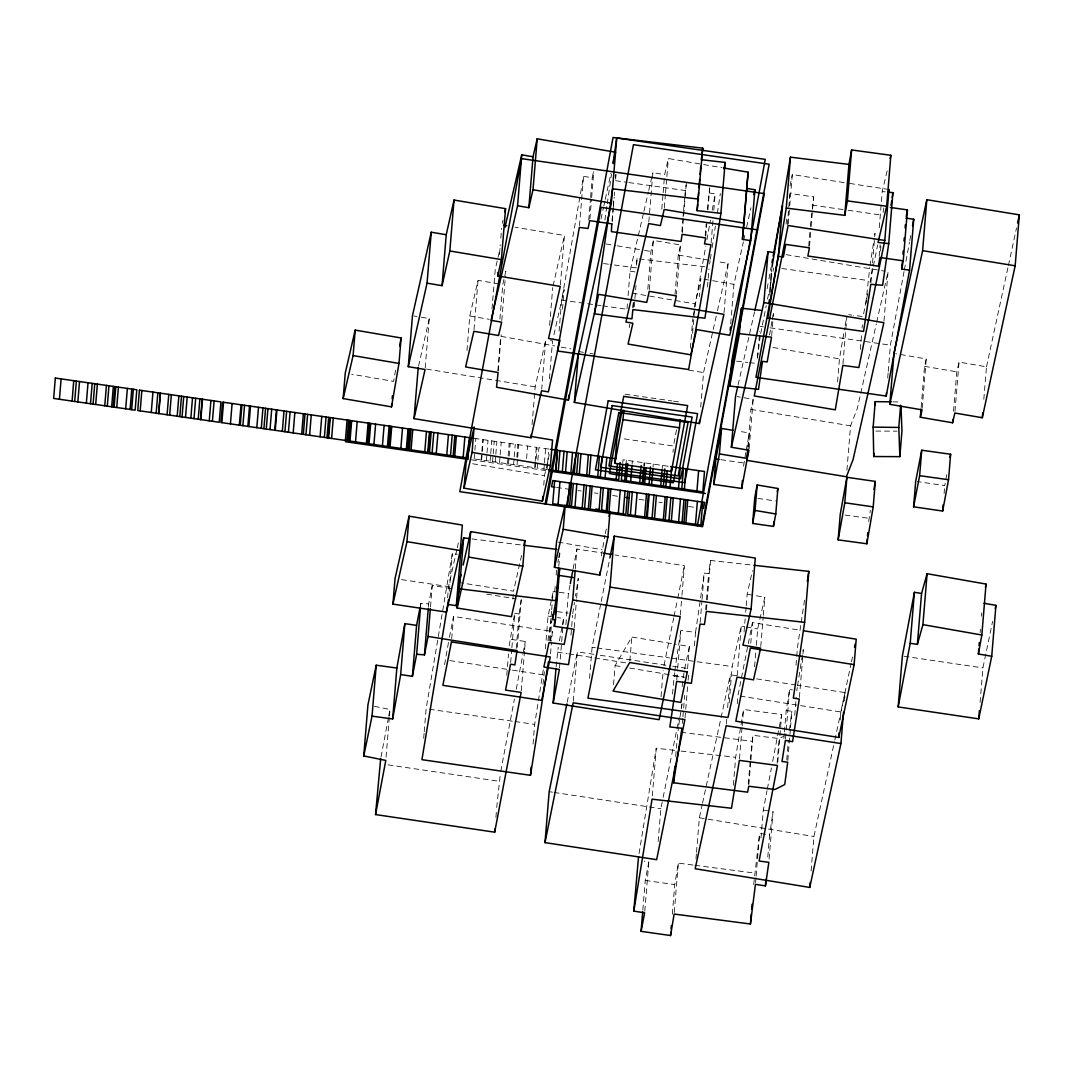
<?xml version="1.0" encoding="UTF-8"?>
<svg xmlns="http://www.w3.org/2000/svg" width="1073" height="1073" viewBox="0 0 1073 1073"><rect width="100%" height="100%" fill="white"/><g stroke="black" fill="none" stroke-linecap="round" stroke-linejoin="round"><path stroke-width="0.75" stroke-dasharray="5 3.75" d="M615.661 179.137L615.915 174.456M386.065 757.136L389.311 717.703M389.445 716.067L389.995 709.494L372.653 705.967M425.203 367.838L429.254 318.547L418.577 316.763M420.562 606.607L420.831 603.321L428.637 603.925L432.258 585.496L452.028 588.648M428.368 607.211L428.637 603.925M430.501 606.862L432.258 585.496M423.687 738.318L424.09 733.395M424.224 731.746L426.115 708.743L452.337 553.547L457.246 554.258M466.97 350.509L469.8 315.998L478.048 280.348L499.455 284.01M447.615 597.768L448.527 586.636L456.897 549.376M449.225 591.344L452.337 553.547M444.571 664.63L449.091 638.971M473.998 329.639L478.048 280.348M451.706 638.743L453.544 616.465L552.367 631.501L551.576 641.05M474.159 458.949L475.835 438.575M492.011 308.863L492.547 302.291M492.681 300.641L495.243 269.43L500.098 248.44M481.133 459.955L482.81 439.581M481.603 460.022L483.279 439.648M499.468 254.583L500.273 244.724M500.823 238.152L501.627 228.294M486.351 460.706L486.86 454.429M486.994 452.873L488.027 440.332M499.911 319.083L502.754 284.573L505.839 271.241L505.571 274.527M490.106 461.242L490.616 454.979M490.75 453.41L491.783 440.869M501.788 320.532L505.437 276.163M497.859 370.802L500.702 336.292L554.607 345.949M498.221 370.856L501.198 334.709M492.574 461.605L493.084 455.328M493.218 453.758L494.251 441.231M495.19 461.98L495.699 455.703M495.833 454.134L496.866 441.607M499.549 462.597L500.058 456.333M500.192 454.764L501.225 442.224M507.529 463.751L508.039 457.487M508.173 455.918L509.192 443.377M508.522 463.898L509.031 457.621M509.165 456.052L510.198 443.525M513.605 464.622L514.115 458.359M514.249 456.79L515.268 444.249M516.864 457.165L517.883 444.624M517.025 465.119L517.535 458.855M517.669 457.286L518.702 444.745M506.764 675.319L508.522 653.967M509.192 645.745L514.41 614.869M512.894 599.136L513.283 594.362M495.914 817.398L496.584 809.176M496.719 807.526L500.434 773.016M526.575 458.56L527.608 446.033M510.668 662.537L511.741 649.393M511.875 647.757L514.584 614.883M532.074 424.613L535.186 386.816L545.755 339.819L541.704 389.11M516.234 648.494L519.077 613.997L521.237 599.646L517.937 599.123M517.32 647.301L521.237 599.646M534.622 467.654L535.011 462.946M535.145 461.377L536.299 447.28M549.617 325.36L552.729 287.564M521.263 690.771L524.496 651.338M524.63 649.702L525.314 641.48L509.729 639.173M549.443 378.742L552.541 340.946L548.464 340.262M543.944 468.995L544.333 464.287M544.454 462.718L545.62 448.621M543.743 485.224L544.521 475.674L549.993 451.384M560.388 284.774L564.438 235.483L515.067 227.208M547.109 469.451L547.498 464.743M547.619 463.174L548.518 452.202M559.073 331.289L559.623 324.717M559.757 323.08L561.648 300.078L583.524 176.482L592.242 177.541L593.946 169.722M562.493 309.198L564.116 289.482L552.903 339.336M533.04 744.085L534.662 724.369L543.501 668.519M579.474 225.773L583.524 176.482M545.379 648.937L548.075 616.076L551.468 599.767M542.992 684.453L544.413 671.685M549.108 640.903L550.999 617.9M551.133 616.264L551.549 611.328M551.683 609.692L553.158 591.612L557.745 592.162M550.181 640.594L551.804 620.878M554.768 591.572L555.304 585M556.122 575.141L556.525 570.206M550.529 653.792L551.455 642.647M558.792 566.182L559.878 553.038M588.728 220.26L590.485 198.894M590.619 197.258L592.242 177.541M589.895 219.013L591.505 199.296M591.639 197.66L593.812 171.372M556.122 666.843L558.228 647.26M559.529 667.808L563.58 618.517L557.383 617.538M565.86 624.674L568.422 593.449L569.991 585.228M575.302 568.757L576.925 549.041L601.725 552.877M570.97 635.068L572.593 615.352M574.203 627.651L576.496 599.713M576.63 598.077L578.253 578.36L575.49 596.038M612.079 220.555L613.166 207.411M613.3 205.761L613.702 200.825M615.594 177.823L615.862 174.537M612.187 221.776L613.273 208.631M613.407 206.982L614.212 197.124M614.36 195.487L614.628 192.201M573.29 701.152L577.341 651.861L593.771 654.342M589.533 678.471L592.108 647.247L600.893 603.133M601.39 556.002L604.944 535.32M626.994 308.89L627.531 302.318M628.067 295.746L630.092 271.093L643.532 212.991M629.408 327.627L629.69 324.341M632.869 307.321L633.271 302.398M633.016 307.938L633.553 301.365M636.53 265.219L637.067 258.647L705.833 266.895M634.237 306.798L634.773 300.225M634.908 298.576L635.994 285.431M622.756 462.892L623.011 459.754L669.673 466.473M626.109 463.375L626.364 460.237M648.816 221.923L652.867 172.632L664.63 174.644L668.358 158.509L722.062 167.71M613.555 684.695L615.124 665.595L631.823 637.054L676.231 644.296M632.091 464.233L632.346 461.095M647.81 289.254L650.922 251.458L653.403 240.432L680.537 244.966L676.486 294.27M649.353 289.723L653.403 240.432M661.8 209.155L663.007 194.361M663.141 192.724L664.361 177.93M664.308 207.813L665.394 194.669M665.528 193.019L666.735 178.225M666.87 176.589L668.358 158.509M643.787 465.923L644.041 462.785M644.524 466.031L644.779 462.892M629.864 660.928L631.823 637.054M653.028 467.251L653.283 464.113M675.024 294.485L678.27 255.052L680.537 244.966M662.202 468.566L662.457 465.441M681.865 231.607L682.938 218.463M683.085 216.813L683.488 211.891M683.622 210.241L684.695 197.097M684.842 195.46L686.304 183.416M682.254 232.707L686.17 185.052M672.986 452.35L673.254 449.158M642.834 909.998L645.275 880.423L648.83 861.887L644.189 861.15M652.33 795.884L656.247 748.23L679.41 750.885M661.035 696.672L663.208 670.384M690.382 348.135L692.809 318.56M644.779 911.178L648.83 861.887M692.568 333.448L694.996 303.874L700.83 278.672L699.341 296.738M705.202 235.644L706.141 224.15M707.362 209.356L709.535 188.472M705.766 236.288L706.973 221.494M707.925 210L709.816 186.997M658.151 841.594L660.861 808.734L662.819 798.969M672.543 694.07L674.515 672.744M680.336 614.963L681.824 596.883M681.959 595.247L684.4 565.672L614.95 554.929M707.483 287.014L708.971 268.934M711.104 243.142L712.995 220.139M713.8 210.281L715.155 193.851L708.716 192.925M676.781 679.745L677.586 669.887M677.72 668.238L680.832 630.455L695.545 632.399L694.191 648.83M700.709 407.11L703.539 372.613L717.099 312.297M675.682 756.492L676.218 749.92M676.352 748.27L678.471 726.89M682.146 686.519L684.292 670.545M682.388 723.323L682.79 718.4M682.924 716.751L684.681 695.398M687.565 668.734L689.389 646.456L677.881 644.565M685.017 717.998L687.994 681.851M688.128 680.202L688.799 671.993M672.315 914.183L674.743 884.608L678.324 863.108L693.252 865.066M674.273 912.412L678.324 863.108M724.047 312.686L728.098 263.395L716.844 261.517M700.159 622.461L701.916 601.095M702.05 599.458L704.223 573.156L708.636 573.545L710.514 560.455L752.173 565.082M705.658 609.692L706.342 601.484M706.477 599.834L708.636 573.545M706.463 609.746L707.134 601.524M707.268 599.887L710.514 560.455M730.7 323.778L733.945 284.345L743.348 241.935M695.988 858.856L696.39 853.934M696.525 852.284L699.355 817.787L702.171 804.79M743.549 466.165L745.869 451.934M747.827 447.186L750.939 409.39L753.206 399.29L741.966 397.412M748.203 447.293L749.383 432.969L737.902 431.105M726.287 724.074L726.703 719.151M727.642 707.644L730.351 674.783L736.896 675.802M749.155 448.581L753.206 399.29M757.337 358.154L760.381 335.178M729.197 702.708L732.162 666.561L741.242 626.149L744.541 626.699M757.565 357.604L759.724 331.316M737.191 675.454L741.242 626.149M769.676 295.035L769.945 291.749M770.481 285.177L770.749 281.891M771.567 272.032L771.836 268.746M737.258 703.687L737.916 695.72L747.935 645.329M744.045 632.037L745.131 618.88M745.668 612.307L746.07 607.385M746.218 605.735L747.157 594.241L752.455 570.648M733.369 785.248L735.662 757.323L743.549 709.454L781.667 714.538L777.617 763.828M771.675 335.594L773.11 318.077M773.244 316.495L773.499 313.303M739.498 758.745L742.06 727.521M742.194 725.885L743.549 709.454M750.751 643.264L752.455 622.568L800.217 630.227M786.107 224.109L786.509 219.174M787.354 224.7L789.782 195.112M788.266 223.855L789.607 207.424M789.741 205.775L792.317 174.564L848.019 183.188M754.587 666.695L755.794 651.915M756.344 645.342L757.686 628.912L764.821 597.192L747.157 594.241M748.297 783.961L750.188 760.958M750.335 759.308L752.911 735.3L779.146 738.573L783.33 736.454M748.86 784.604L750.751 761.602M750.885 759.952L752.911 735.3M760.77 646.496L763.198 616.908M763.332 615.272L764.821 597.192M753.675 884.568L759.617 833.386L769.609 834.955L767.584 859.607M755.566 882.677L755.982 877.754M756.116 876.105L759.617 833.386M808.707 246.173L810.195 228.106M810.33 226.457L813.602 196.882L789.916 193.475L788.749 199.752M809.552 246.173L811.04 228.106M811.175 226.457L813.602 196.882M760.985 838.026L763.292 810.088L767.021 790.653M769.113 859.044L773.029 811.403L769.609 834.955M777.12 763.225L779.146 738.573M783.894 738.506L784.296 733.583M784.43 731.934L786.187 710.581L789.567 689.403L792.451 689.952M785.516 738.693L789.567 689.403M786.764 759.925L788.387 740.209M787.823 760.516L790.385 729.291M790.519 727.655L791.874 711.225L786.187 710.581M796.018 665.233L797.507 647.153L800.941 624.097M794.731 715.423L796.22 697.356M799.412 697.396L803.328 649.742M837.557 381.894L839.448 358.892L844.786 327.614M842.976 363.734L846.905 316.079L845.068 325.964M811.094 870.994L813.924 836.484L834.486 741.658M846.919 470.189L850.567 425.833L857.26 408.665L876.319 323.898M860.345 349.463L861.552 334.682M862.088 328.11L862.37 324.824M865.857 303.498L869.747 267.485M870.941 282.642L872.429 264.575M872.564 262.925L874.589 238.286M874.723 236.637L874.991 233.351L873.999 239.856M879.256 227.691L882.234 191.544L887.854 167.898M840.213 719.943L840.87 711.976L737.916 695.72M879.163 256.313L880.101 244.818M880.504 250.921L880.906 245.999M844.438 700.83L845.108 692.608L797.561 685.231M883.991 321.028L888.042 271.724L881.47 270.624M868.701 521.491L870.337 510.279M887.706 378.004L888.109 373.069M888.243 371.432L890.402 345.144L904.043 271.563M921.157 407.391L924.537 366.322L926.24 358.919L895.606 353.674M922.19 408.223L926.24 358.919M944.092 493.54L944.481 488.765M953.535 411.281L956.781 371.835L959.034 362.097L986.489 366.792L983.78 399.652M954.983 411.388L959.034 362.097M980.132 632.627L980.4 629.341M981.487 616.197L981.755 612.911M980.078 702.439L982.922 667.929L992.592 621.388M637.067 258.647L636.115 267.888L610.081 264.414M789.352 730.431L791.874 711.225M604.864 220.139L606.996 205.332M607.238 203.696L611.516 174.081M695.545 632.399L704.223 573.156M674.769 671.121L680.832 630.455M801.196 622.447L804.629 599.391M709.602 264.012L710.098 260.739M710.353 259.103L711.104 254.18M712.11 247.622L715.356 226.323M717.354 213.219L720.359 193.542M869.988 265.863L873.744 241.479M678.726 725.241L679.759 718.628M680.014 716.979L681.033 710.366M681.288 708.716L682.066 703.754M572.727 613.716L574.484 602.463M796.756 690.784L797.279 687.498M797.534 685.848L803.208 649.742M547.927 640.581L551.053 620.878M639.065 853.585L656.247 748.23M395.548 370.131L393.603 381.398L351.703 374.222M769.542 334.964L771.997 321.015M772.265 319.459L773.365 313.262M693.399 315.274L705.752 246.361M706.919 239.802L710.447 220.099M712.217 210.254L715.155 193.851M557.826 562.292L558.403 559.154M558.684 557.598L559.556 552.89M559.409 640.876L562.091 626.498M562.386 624.902L563.58 618.517M676.513 429.804L673.509 445.979L621.83 438.535M767.101 288.798L768.617 280.63M768.912 278.993L771.031 267.566M746.151 450.352L749.383 432.969M883.079 212.347L883.884 208.001M904.351 269.94L909.502 242.136M909.797 240.513L910.709 235.604M946.802 474.615L944.75 485.586L917.308 481.589M380.982 757.069L388.439 717.689M388.748 716.053L389.995 709.494M500.756 771.38L514.423 699.033M516.301 689.161L522.819 654.637M523.141 652.988L525.314 641.48M573.143 568.784L576.925 549.041M420.227 606.473L420.831 603.321M767.343 789.044L771.393 767.986M772.64 761.508L781.667 714.538M449.413 637.362L453.544 616.465M550.462 641.144L552.367 631.501M760.703 333.542L766.243 305.671M767.544 299.126L768.845 292.567M770.159 286.008L771.138 281.099M773.083 271.254L773.74 267.982M790.036 186.031L792.317 174.564M748.257 643.706L752.455 622.568M601.215 601.497L610 557.397M567.188 702.252L577.341 651.861M663.154 797.333L679.222 717.555M681.194 707.778L681.851 704.532M866.367 300.306L863.041 316.602L853.437 315.301M866.702 298.683L867.695 293.787M870.029 282.387L873.02 267.727M873.342 266.091L877.674 244.912M663.999 665.461L673.696 618.021M674.032 616.385L677.371 600.022M677.707 598.385L684.4 565.672M551.804 598.144L553.158 591.612M841.205 710.366L851.09 663.449M851.439 661.84L853.142 653.752M605.279 533.737L606.299 528.962M684.628 668.948L689.389 646.456M986.489 366.792L1008.043 267.137M1008.392 265.5L1016.52 227.932M702.533 803.154L730.351 674.783M834.834 740.021L845.108 692.608M600.987 218.959L603.482 207.558M603.831 205.936L604.904 201.053M605.252 199.417L610.939 173.37M743.71 240.312L745.158 233.793M746.593 227.261L750.939 207.693M418.564 366.121L429.254 318.547M502.271 223.372L502.996 220.113M457.259 547.766L458.721 541.288M553.091 285.941L564.438 235.483M521.599 555.345L513.538 591.183L460.88 582.827M717.475 310.674L728.098 263.395M738.103 384.952L754.547 311.787M876.681 322.262L888.042 271.724M643.907 211.368L648.387 192M648.763 190.39L652.867 172.632M875.836 431.064L897.041 431.158M892.87 401.865L900.891 401.973M882.234 191.544L885.279 191.866M674.032 675.99L684.654 677.157M681.06 751.073L735.662 757.323M736.641 361.145L747.814 362.446M749.423 362.62L755.808 363.358M559.261 592.35L568.422 593.449M471.959 538.901L521.867 545.044M680.993 732.255L751.811 741.242M694.915 865.281L754.614 873.073M603.576 263.556L608.445 264.199M557.249 611.637L568.086 613.085M763.292 810.088L769.784 810.96M848.636 314.657L851.841 315.086M845.014 515.053L868.956 518.299M592.108 647.247L595.394 647.703M597.044 647.931L669.552 657.923M671.202 658.151L732.162 666.561M781.868 268.491L867.749 280.482M615.567 180.693L627.182 182.33M628.845 182.571L685.245 190.525M561.648 300.078L600.987 305.617M602.637 305.845L625.586 309.091M645.275 880.423L674.743 884.608M812.087 205.104L846.49 210.053M848.126 210.281L882.543 215.244M760.14 326.393L763.426 326.863M770.025 327.815L890.402 345.144M625.076 394.18L671.913 400.926M673.536 401.154L681.61 402.321M720.788 459.673L743.817 462.986M474.065 438.321L537.104 447.401L535.44 467.774L472.388 458.694M548.679 449.064L538.914 447.656L537.238 468.029L547.981 469.572M757.94 498.422L775.551 500.97M471.463 459.848L547.766 470.832M556.538 487.45L568.086 489.114M577.998 490.535L581.298 491.018M594.509 492.923L597.809 493.392M612.67 495.525L617.619 496.249M639.079 499.334L644.028 500.045M658.889 502.177L662.189 502.66M688.598 506.456L695.21 507.408M429.401 709.226L513.283 721.297M514.919 721.525L534.662 724.369M904.003 656.233L982.922 667.929M388.01 764.848L498.878 781.238M401.517 579.608L448.527 586.636M600.344 655.321L671.001 665.984M672.637 666.226L689.067 668.707M449.895 660.606L510.842 669.887M512.492 670.142L543.783 674.904M549.175 791.673L552.461 792.169M554.111 792.424L660.861 808.734M849.655 183.429L887.331 189.264M756.572 678.86L795.925 684.976M548.075 616.076L551.187 616.559M557.33 652.062L567.121 653.591M568.744 653.859L625.827 662.832M486.632 594.147L516.287 598.868M426.437 369.058L535.186 386.816M699.355 817.787L813.924 836.484M750.939 409.39L850.567 425.833M472.643 463.764L544.521 475.674M786.147 254.663L879.833 270.356M678.27 255.052L710.42 260.444M606.03 243.947L615.647 245.556M617.257 245.824L642.901 250.116M644.511 250.385L650.922 251.458M413.99 315.998L417.048 316.508M737.151 396.608L740.357 397.144M746.178 626.981L757.686 628.912M615.124 665.595L623.198 666.95M629.65 668.023L682.924 676.969M578.535 351.475L583.471 352.32M590.043 353.419L593.342 353.983M688.745 370.105L703.539 372.613M703.982 279.208L733.945 284.345M630.092 271.093L635.672 272.046M632.252 293.13L694.996 303.874M924.537 366.322L956.781 371.835M773.003 347.504L839.448 358.892M469.8 315.998L489.288 319.338M558.134 542.133L601.913 549.631M514.718 613.246L519.077 613.997M561.152 347.129L570.943 348.873"/><path stroke-width="1.5" d="M59.431 399.263L61.107 378.89M72.092 401.087L73.742 380.7M74.681 401.45L76.357 381.076M77.846 401.906L79.509 381.532M86.35 403.14L88.026 382.753M90.508 403.73L92.184 383.356M93.083 404.105L94.759 383.732M95.698 404.481L97.375 384.107M104.752 405.782L106.428 385.408M107.287 406.144L108.963 385.77M111.686 406.774L113.349 386.401M113.269 407.002L114.945 386.629M114.114 407.136L115.79 386.749M116.729 407.512L118.406 387.125M125.689 408.8L127.365 388.426M130.088 409.43L131.764 389.056M131.671 409.658L133.347 389.284M140.174 410.879L141.851 390.505M151.266 412.475L152.943 392.101M156.162 413.185L157.838 392.812M158.589 413.534L160.266 393.161M158.777 413.561L160.454 393.187M167.093 414.755L168.769 394.381M169.682 415.13L171.345 394.757M177.193 416.203L178.869 395.83M179.808 416.579L181.485 396.205M182.048 416.914L183.724 396.527M185.508 417.41L187.185 397.037M190.846 418.175L192.523 397.801M194.012 418.631L195.688 398.257M198.21 419.235L199.886 398.861M200.463 419.556L202.14 399.183M200.825 419.61L202.502 399.236M209.262 420.831L210.938 400.444M212.427 421.273L214.104 400.9M221.856 422.641L223.533 402.268M230.427 423.875L232.103 403.502M239.346 425.149L241.023 404.776M240.272 425.284L241.948 404.91M242.887 425.659L244.55 405.286M247.85 426.383L249.526 406.01M248.842 426.518L250.519 406.144M256.823 427.671L258.499 407.297M261.289 428.315L262.965 407.941M263.904 428.69L265.581 408.317M266.265 429.026L267.942 408.652M270.02 429.562L271.697 409.189M274.768 430.246L276.445 409.873M275.238 430.313L276.914 409.94M282.32 431.333L283.996 410.959M284.935 431.722L286.612 411.335M288.422 432.218L290.099 411.844M293.184 432.902L294.86 412.528M301.687 434.122L303.364 413.749M303.337 434.364L305.014 413.99M305.953 434.739L307.629 414.366M309.601 435.262L311.277 414.889M320.089 436.778L321.766 416.404M324.368 437.395L326.044 417.021M326.983 437.771L328.66 417.397M328.016 437.918L329.693 417.545M328.606 437.999L330.283 417.625M331.597 438.428L333.274 418.054M343.159 398.579L345.251 373.109L355.19 330.108L401.074 337.968L398.982 363.439L391.511 406.868L343.159 398.579L353.097 355.579L355.19 330.108M345.399 440.413L347.075 420.039M347.008 440.654L348.685 420.281M348.014 440.788L349.677 420.415M349.181 440.963L350.858 420.589M349.999 441.083L351.676 420.71M355.525 441.875L357.188 421.501M366.416 443.444L368.093 423.07M367.596 443.618L369.273 423.231M369.032 443.82L370.708 423.446M373.927 444.53L375.604 424.143M382.431 445.751L384.107 425.377M387.447 446.475L389.123 426.088M391.511 406.868L391.779 403.676M392.168 398.901L392.423 395.722M388.775 446.663L390.451 426.289M363.734 755.942L367.918 705.015L376.221 665.206L396.849 668.036L392.664 718.977L372.036 716.147L363.734 755.942L385.797 760.422L375.55 814.568L494.693 832.179L521.129 692.42L505.544 690.113L510.533 664.187L514.879 664.925L517.052 650.587L428.073 636.437L430.367 608.498M390.062 446.851L391.739 426.477M372.036 716.147L376.221 665.206M400.846 448.393L402.523 428.02M497.979 272.663L497.711 275.949L560.254 286.411L548.544 338.505L559.932 340.409L548.357 391.886L541.557 390.746L531.001 437.757L414.017 418.644L425.069 369.488L408.276 366.671L412.475 315.744L431.252 232.211L446.234 234.719L442.049 285.659L427.054 283.151L431.252 232.211M375.55 814.568L380.674 758.705M392.933 604.112L395.025 578.642L409.068 516.167L462.356 525.086L460.263 550.556L446.435 612.093L392.933 604.112L406.975 541.637L409.068 516.167M406.359 449.198L408.035 428.811M407.177 449.305L408.853 428.932M408.478 449.493L410.141 429.12M409.349 449.627L411.026 429.254M411.08 449.869L412.756 429.495M414.017 418.644L418.202 367.704M400.672 674.582L404.856 623.641L416.592 625.385L412.408 676.325L400.672 674.582L392.664 718.977M424.774 451.84L426.45 431.467M427.765 452.269L429.441 431.896M428.355 452.363L430.032 431.976M429.495 452.524L431.172 432.151M432.111 452.9L433.787 432.526M412.408 676.325L416.646 654.262L420.428 608.257M442.049 285.659L449.842 250.975L454.027 200.047L505.571 208.672L501.386 259.612L497.711 275.949M436.268 453.503L437.945 433.116M416.646 654.262L424.452 654.852L428.234 608.847M446.77 455.006L448.447 434.632M450.526 455.542L452.202 435.169M453.141 455.918L454.818 435.544M454.684 456.146L456.36 435.772M554.687 621.321L554.285 626.243L574.068 629.288L568.529 664.656L548.424 661.947L530.478 775.31L421.93 759.684L448.554 599.552M463.187 457.366L464.864 436.993M464.005 488.148L466.098 462.678L474.132 426.92L472.04 452.39L464.005 488.148L542.428 501.145L550.436 465.521L552.541 440.051L531.309 436.496M467.935 458.05L469.612 437.677M448.152 604.488L456.32 605.668L460.518 554.728L463.63 537.881L468.619 538.498M463.174 565.055L470.698 531.604L524.898 540.671L522.806 566.142L511.445 616.653L457.138 608.042L457.527 603.267M457.93 598.493L459.231 582.572L461.028 574.605M456.32 605.668L459.445 588.822L463.63 537.881M457.138 608.042L468.593 557.075L470.698 531.604M517.562 205.761L521.746 154.82L533.04 156.765L528.855 207.693L517.562 205.761L491.058 320.358L501.654 322.182L498.569 335.514L473.864 331.289L465.615 366.939L498.087 372.505L496.517 387.232L568.395 400.108L611.369 203.146L616.747 137.907L702.748 148.154L697.128 210.643L720.908 213.353L725.107 162.412L701.313 159.716L702.748 148.154M528.855 207.693L533.013 189.733L537.197 138.793L615.553 152.218L613.072 163.606M494.693 832.179L494.961 828.893M531.001 437.757L531.269 434.471M542.428 501.145L542.831 496.37M554.593 480.838L552.716 503.76L625.841 514.275L627.732 491.367M530.478 775.31L531.148 767.088M555.653 470.685L557.33 450.298M555.908 470.712L557.584 450.338M558.268 471.06L559.945 450.673M558.067 504.525L559.958 481.603M608.995 516.247L610.014 511.472L607.922 536.943L599.82 575.101L554.419 567.322L556.525 541.865L564.948 505.396M562.346 471.637L564.022 451.264M568.395 400.108L568.797 395.186M554.285 626.243L555.452 619.926L552.474 619.497L552.877 614.574M565.525 472.093L567.188 451.72M552.474 619.497L555.962 600.692L558.657 567.832M555.224 614.749L555.76 608.176M556.31 601.604L556.847 595.032M557.383 588.46L557.933 581.888M555.452 619.926L559.637 568.998L558.47 575.316L573.304 577.596M554.419 567.322L563.218 529.284L565.189 505.41M574.35 402.415L598.64 294.351L646.737 302.398L649.219 291.36L676.352 295.907L674.085 305.993L723.913 314.335L699.355 423.54L574.35 402.415L578.401 353.124M567.711 505.92L569.602 482.998M570.863 472.871L572.526 452.498M575.168 570.393L572.741 599.981L680.202 616.599L659.144 719.675L553.145 702.989L555.988 668.492M569.589 506.188L571.48 483.266M571.466 506.456L573.344 483.534M574.31 473.367L575.986 452.994M544.99 842.613L573.156 702.802L684.882 719.634L656.663 859.674L544.99 842.613L549.175 791.673L566.866 703.888M576.67 473.703L578.347 453.329M574.954 506.952L576.831 484.03M579.286 474.078L580.962 453.705M582.183 507.998L584.061 485.076M586.69 475.151L588.366 454.778M584.597 508.347L586.475 485.425M589.265 475.513L590.941 455.14M588.339 508.884L590.23 485.962M590.217 509.152L592.095 486.23M597.768 476.747L599.378 456.36M600.317 477.109L601.993 456.736M599.056 510.426L600.947 487.504M601.47 510.775L603.348 487.853M605.105 477.793L606.781 457.42M599.82 575.101L600.075 571.922M606.285 511.472L608.176 488.55M607.09 511.58L608.981 488.658M608.968 511.848L610.845 488.926M680.161 419.825L679.517 427.792L671.416 471.449L614.896 463.308L616.988 437.838L622.085 410.355M616.184 479.39L617.471 463.724M614.896 463.308L622.984 419.65L623.775 410.101M620.14 462.517L618.732 479.752L548.544 469.652M610.041 587.092L614.225 536.151L755.285 558.067L751.1 609.008L742.972 645.181L760.636 648.132L753.501 679.839L737.057 677.09L727.977 717.488L587.91 698.188L610.041 587.092L751.1 609.008M618.343 513.202L620.234 490.281M622.635 464.461L621.347 480.127L702.828 491.863L704.505 471.49L670.598 466.607M624.687 480.61L626.109 463.375M623.172 513.9L625.049 490.978M626.27 480.838L627.692 463.603M629.596 491.635L627.718 514.557L700.843 525.073L702.735 502.151M630.669 481.482L631.957 465.803M630.401 514.933L632.279 492.011M635.216 515.63L637.107 492.708M639.749 482.783L641.171 465.548M642.365 483.158L643.652 467.493M643.103 483.266L644.39 467.587M644.685 483.494L645.973 467.815M644.591 516.985L646.483 494.063M646.469 517.253L648.36 494.331M649.085 484.124L650.506 466.889M647.274 517.36L649.152 494.438M651.606 484.486L652.894 468.821M652.089 518.058L653.98 495.136M654.503 518.407L656.394 495.485M660.78 485.814L662.068 470.135M663.396 486.19L664.804 468.941M663.342 519.681L665.233 496.759M665.864 486.538L667.151 470.873M665.22 519.949L667.111 497.027M633.794 911.111L652.062 799.17L731.478 808.251L739.364 760.381L777.482 765.478L759.094 861.029L768.845 862.33L765.425 885.896L755.432 884.326L750.429 924.001L674.139 914.048L670.558 935.535L641.077 931.351L644.645 912.815L633.794 911.111L638.529 856.884M670.021 487.142L671.698 466.768M671.416 471.449L671.819 466.675M668.975 520.485L670.853 497.564M671.376 520.834L673.267 497.912M697.128 210.643L697.665 204.071M697.933 200.785L698.603 192.577M699.019 187.641L699.69 179.432M700.092 174.497L700.776 166.288M641.077 931.351L642.7 911.634M678.525 488.363L680.202 467.989M678.619 521.88L680.497 498.958M681.798 488.832L683.474 468.458M684.413 489.208L685.942 468.821M682.093 522.377L683.984 499.455M683.97 522.645L685.862 499.723M685.848 522.913L687.726 499.991M699.355 423.54L699.623 420.254M696.94 491.018L698.617 470.645M753.836 565.27L808.814 571.386L804.629 622.327L793.323 698.094L799.278 699.033L792.571 741.711L785.382 740.343L782.002 761.508L787.689 762.165L784.739 784.578L774.947 789.513L748.726 786.241L747.626 792.169L673.522 782.78L674.863 766.35M695.492 524.308L697.37 501.386M670.558 935.535L670.826 932.249M671.094 928.963L671.363 925.677M748.069 448.89L747.277 458.439L741.725 488.456L713.76 484.433L715.852 458.962L721.499 428.449L732.98 430.313M713.76 484.433L719.406 453.919L721.499 428.449M730.163 330.35L730.431 327.064M729.761 386.065L739.391 333.69L771.541 337.177L767.168 361.99L762.447 361.36L758.504 389.378L729.761 386.065L731.853 360.595L741.483 308.219L760.77 310.312M742.449 239.279L743.911 223.104L664.174 209.45L660.445 225.585L648.682 223.573L625.908 322.034L632.882 323.228L628.067 344.057L690.811 354.814L696.645 329.599L729.761 335.272L750.724 240.701L742.449 239.279L748.109 172.176L723.698 167.992M743.911 223.104L748.109 172.176M739.391 333.69L741.483 308.219M774.639 252.745L768.067 251.645L763.882 302.573L883.857 322.665L853.075 459.606L846.382 476.761L746.741 460.33L749.021 450.231L731.357 447.267L735.542 396.339L737.741 386.575M750.724 240.701L754.909 189.76L746.634 188.338M741.725 488.456L742.368 480.503M746.741 460.33L747.559 450.472M768.992 303.257L769.261 299.971M769.945 291.749L770.347 286.826M770.883 280.254L771.42 273.669M752.642 523.436L754.735 497.966L757.136 484.956L777.871 488.483L775.779 513.954L773.459 526.427L752.642 523.436L755.043 510.426L757.136 484.956M905.907 218.127L913.74 219.254L909.555 270.195L886.218 396.071L755.942 377.32L778.354 256.407L782.539 205.466L773.15 256.125M888.726 243.598L882.596 285.297L870.807 284.291L863.55 331.423L767.785 318.037L786.254 208.108L790.452 157.168L848.958 164.41L851.6 149.952L890.858 155.29L886.674 206.231L878.036 242.485L888.726 243.598L892.91 192.657L888.337 192.188M773.459 526.427L773.848 521.652M750.429 924.001L751.234 914.142M751.65 909.22L752.052 904.284M765.425 885.896L765.961 879.324M786.254 208.108L844.759 215.351L848.958 164.41M844.759 215.351L847.402 200.892L851.6 149.952M838.134 539.867L840.239 514.396L846.892 477.284L875.3 481.415L873.207 506.885L866.863 543.77L838.134 539.867L844.8 502.754L846.892 477.284M809.739 887.425L840.924 743.549L726.153 725.724L695.17 868.728L809.739 887.425L810.142 882.502M838.764 737.446L854.108 664.656L750.362 648.038L735.823 721.19L838.764 737.446L839.166 732.671M840.924 743.549L843.499 712.324M884.782 240.459L788.119 225.504L754.239 395.95L835.263 409.832L842.841 365.383L858.856 367.543L884.782 240.459L888.967 189.519L888.31 192.778M901.065 406.841L901.937 431.172L899.845 456.642L873.744 456.535L873.14 427.108L875.233 401.637L891.274 401.852M854.108 664.656L856.214 639.186L803.503 630.75M873.744 456.535L873.999 453.356M866.863 543.77L867.252 538.995M867.52 535.816L867.775 532.637M886.218 396.071L886.486 392.785M920.339 417.249L922.056 409.859L889.812 404.333L893.997 353.406L926.817 199.712L1019.35 214.855L1015.165 265.796L982.291 417.732L954.849 413.025L952.596 422.775L920.339 417.249L921.023 409.041M909.555 270.195L901.722 269.068L902.259 262.496M902.943 254.274L903.211 250.988M904.016 241.13L904.284 237.844M905.102 227.986L905.371 224.7M901.722 269.068L903.238 260.846L907.436 209.906L890.362 207.451M899.845 456.642L898.798 427.443L900.636 405.151M889.812 404.333L922.619 250.653L926.817 199.712M913.592 506.818L915.685 481.361L921.72 450.204L950.624 454.255L948.532 479.725L942.657 511.043L913.592 506.818L919.628 475.674L921.72 450.204M898.168 706.933L902.366 655.992L914.397 592.323L921.559 593.449L927.099 573.706L986.033 584.074L981.835 635.015L978.375 653.994L991.734 656.274L978.737 718.87L898.168 706.933L910.212 643.264L914.397 592.323M910.212 643.264L917.375 644.39L921.559 593.449M917.375 644.39L922.914 624.634L927.099 573.706M942.657 511.043L943.18 504.686M952.596 422.775L952.864 419.489M982.291 417.732L982.707 412.797M978.375 653.994L978.777 649.058M979.045 645.772L979.314 642.486M978.737 718.87L979.408 710.648M991.734 656.274L995.932 605.333L984.048 603.308M613.179 162.573L616.747 137.907M891.019 205.493L891.73 200.678M892.2 197.472L892.91 192.657M807.339 581.271L808.814 571.386M724.101 168.971L725.107 162.412M720.908 213.353L704.921 318.225L632.882 309.587L631.93 318.829L594.496 313.839L612.549 188.835L698.563 199.082M673.522 782.78L681.972 728.259L669.847 726.931L676.647 681.382L691.347 683.327L700.025 624.097L704.451 624.486L706.329 611.382L804.629 622.327M771.97 267.097L790.452 157.168M399.692 346.002L401.074 337.968M873.932 489.436L875.3 481.415M396.849 668.036L404.856 623.641M985.457 587.239L986.033 584.074M545.138 503.961L613.059 137.465L765.25 159.367L697.343 525.864M546.17 504.109L601.162 207.357L757.605 229.877M566.303 507.006L633.446 144.681L769.153 164.209L702.01 526.535M553.145 702.989L559.395 669.445L543.89 667.017L548.974 642.553L564.237 644.39L572.741 599.981M703.459 508.602L704.612 502.419L552.729 480.57L551.576 486.74L554.889 487.209M771.943 262.657L772.547 259.384M777.295 491.608L777.871 488.483M906.216 216.478L907.436 209.906M912.519 225.786L913.74 219.254M950.034 457.38L950.624 454.255M570.313 583.578L572.834 570.42M416.592 625.385L419.919 608.056M424.452 654.852L428.073 636.437M610 557.397L614.225 536.151M995.261 608.552L995.932 605.333M854.497 647.274L855.181 644.041M1017.58 223.023L1019.35 214.855M753.823 194.656L754.909 189.76M408.276 366.671L427.054 283.151M446.234 234.719L454.027 200.047M504.833 211.944L505.571 208.672M524.161 543.931L524.898 540.671M754.909 310.164L768.067 251.645M731.357 447.267L763.882 302.573M504.954 227.463L521.746 154.82M533.04 156.765L537.197 138.793M890.107 158.442L890.858 155.29M873.14 427.108L898.798 427.443M778.354 256.407L783.397 256.97L785.731 244.416L809.418 247.823L807.889 256.031L878.344 266.171L879.954 257.493L903.238 260.846M523.53 545.245L556.82 549.349M459.445 588.822L555.962 600.692M847.402 200.892L886.674 206.231M919.628 475.674L948.532 479.725M622.984 419.65L679.517 427.792M715.852 458.962L719.138 459.432M473.22 438.2L222.607 402.134L220.931 422.507L467.788 458.037M550.315 449.292L615.795 458.721M345.399 441.7L468.15 459.378M549.416 471.074L705.337 493.513M625.867 497.429L629.167 497.912M844.8 502.754L873.207 506.885M603.375 553.131L611.65 554.406M719.406 453.919L747.277 458.439M922.619 250.653L1015.165 265.796M503.545 225.29L506.832 225.84M449.842 250.975L501.386 259.612M472.04 452.39L550.436 465.521M406.975 541.637L460.263 550.556M468.593 557.075L522.806 566.142M755.043 510.426L775.779 513.954M533.013 189.733L611.369 203.146M353.097 355.579L398.982 363.439M595.649 509.018L598.841 509.554M602.033 510.104L605.226 510.654M563.218 529.284L607.922 536.943M922.914 624.634L981.835 635.015M875.233 401.637L875.3 404.91M611.811 223.841L611.382 231.634L681.047 241.465L682.12 234.343L705.618 237.924L704.518 243.866L710.97 244.792L688.625 369.501L557.45 351.005L579.34 227.422L588.058 228.469L589.748 220.662L611.811 223.841M55.327 378.058L53.65 398.432L135.144 410.154L136.808 389.781L55.327 378.058M139.423 390.156L137.746 410.53L219.241 422.266L220.917 401.892L139.423 390.156M521.518 158.643L459.807 491.675L702.614 526.615L764.338 193.596L521.518 158.643M608.217 400.792L595.435 469.826L684.802 482.689L697.598 413.655L608.217 400.792M612.173 405.567L600.732 467.318L680.684 478.813L692.125 417.075L612.173 405.567M618.839 412.475L608.928 465.95L678.163 475.916L688.061 422.44L618.839 412.475M623.681 396.38L609.384 473.569L673.334 482.77L687.632 405.594L623.681 396.38M451.451 641.936L442.867 685.325L541.691 700.374L550.275 656.971L451.451 641.936M687.297 671.913L680.832 702.439L613.032 691.052L629.73 662.51L687.297 671.913"/></g></svg>
